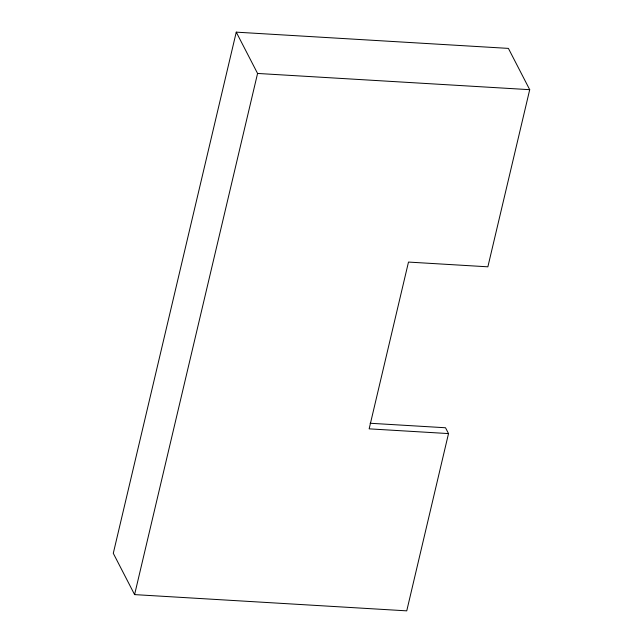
<?xml version="1.0" encoding="UTF-8"?>
<svg xmlns="http://www.w3.org/2000/svg" width="643" height="643" viewBox="0 0 643 643"><rect width="100%" height="100%" fill="white"/><g stroke="black" fill="none" stroke-linecap="round" stroke-linejoin="round"><path stroke-width="0.96" d="M448.517 433.583L369.146 428.849L408.49 262.071L487.868 266.813L529.711 89.682L508.404 48.394L236.254 32.15L113.289 553.318L134.596 594.606L406.746 610.85L448.517 433.583L445.511 427.756L370.103 423.255M134.596 594.606L257.57 73.447L236.254 32.15M257.57 73.447L529.711 89.682"/></g></svg>
